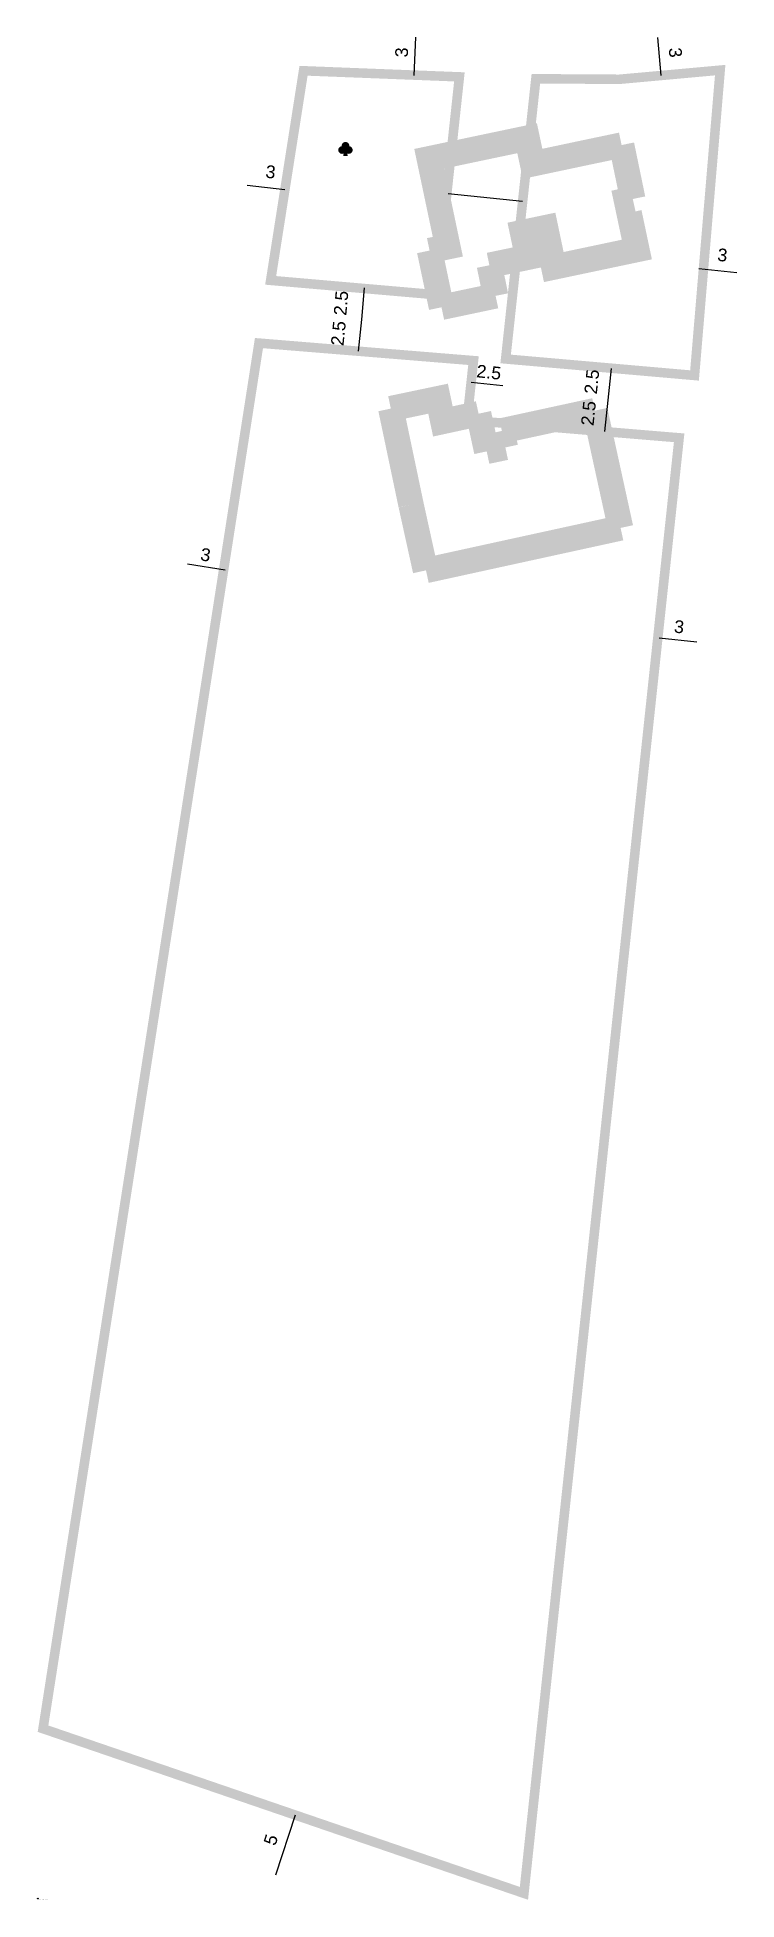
# Model space of a CAD drawing. Header units: millimetres. Extents: x 185500 to 185555, y 654669 to 654816.
import ezdxf
from ezdxf.enums import TextEntityAlignment as Align

# ---------------------------------------------------------------- set-up
doc = ezdxf.new("R2010")
doc.units = ezdxf.units.MM
doc.linetypes.add('KB', pattern=[11, 7, -1.5, 1, -1.5])
for name, color, linetype in [('dim', 13, 'Continuous'), ('HEB_ENTITY', 130, 'Continuous'), ('lidem', 50, 'Continuous'), ('likb', 242, 'KB'), ('Symbols', 7, 'Continuous'), ('VER', 1, 'Continuous')]:
    doc.layers.add(name, color=color, linetype=linetype)
doc.styles.add('iso', font='iso.shx')
doc.styles.add('MAVAT_ADP_STYLE', font='arial.ttf')

# ---------------------------------------------------------------- blocks, each defined once
blk = doc.blocks.new('takira')
at = {"layer": 'Symbols'}
h = blk.add_hatch(color=50, dxfattribs=at)
edge = h.paths.add_edge_path()
edge.add_arc((-0.2, 3.2), 3.85, 344.6954, 555.3046)
edge.add_arc((-4, -1.7), 3.85, 87.7545, 311.9945)
edge.add_line((-1.4, -4.5), (-2.2, -8))
edge.add_line((-2.2, -8), (1.9, -8))
edge.add_line((1.9, -8), (1.1, -4.5))
edge.add_arc((3.7, -1.7), 3.85, 228.0055, 452.2455)
at = {"layer": 'Symbols', "const_width": 1}
blk.add_lwpolyline([(3.6, 2.2, 1.310423), (-3.9, 2.2, 1.485915), (-1.4, -4.5), (-2.2, -8), (1.9, -8), (1.1, -4.5, 1.485915)], format="xyb", close=True, dxfattribs=at)
blk = doc.blocks.new('dim')
at = {"style": 'MAVAT_ADP_STYLE'}
blk.add_attdef('NUMBER', text='', height=2, dxfattribs=at).set_placement((0, 0), align=Align.MIDDLE_CENTER)
blk = doc.blocks.new('HEB_ENTITY')
at = {"style": 'MAVAT_ADP_STYLE'}
for tag in ['BLKNAME', 'PROMPT', 'BLKNUM', 'HEIGHT', 'XBASE', 'YBASE', 'WIDTH', 'TAG', 'VAL']:
    blk.add_attdef(tag, text='', height=2, dxfattribs=at).set_placement((0, 0), align=Align.MIDDLE_CENTER)
blk = doc.blocks.new('VER')
for points in [[(-1.5, 1, 0.2, 0.2, 0), (1.5, 1, 0.2, 0.2, 0), (1.5, 1, 0.2, 0.2, 0)], [(0, 1, 0.2, 0.2, 0), (0, 0, 0.2, 0.2, 0), (0, -1.5, 0.2, 0.2, 0)]]:
    blk.add_lwpolyline(points, format="xyseb")
at = {"layer": 'dim'}
blk.add_circle((0, 0), 2, dxfattribs=at)
at = {"layer": 'dim', "style": 'MAVAT_ADP_STYLE'}
blk.add_attdef('VER_NO', (-4, -5), '', height=2, dxfattribs=at)

msp = doc.modelspace()

# ---------------------------------------------------------------- linework, layer by layer
at = {"layer": 'dim'}
for points in [[(185529.63, 654813.13), (185529.75, 654816.13)], [(185549.08, 654813.12), (185548.81, 654816.1)], [(185516.47, 654804.47), (185519.45, 654804.15)], [(185538.17, 654803.19), (185532.3, 654803.81)], [(185552.04, 654797.92), (185555.02, 654797.6)], [(185525.69, 654796.39), (185525.47, 654793.89)], [(185525.47, 654793.89), (185525.23, 654791.41)], [(185534.12, 654788.96), (185536.6, 654788.7)], [(185545.13, 654790.04), (185544.87, 654787.55)], [(185544.87, 654787.55), (185544.61, 654785.07)], [(185511.78, 654774.65), (185514.75, 654774.19)], [(185548.91, 654768.82), (185551.89, 654768.5)], [(185520.26, 654676.1), (185518.7, 654671.35)]]:
    msp.add_lwpolyline(points, dxfattribs=at)
at = {"layer": 'lidem', "const_width": 2}
for points in [[(185545.96, 654807.64), (185542.96, 654807.01), (185538.95, 654806.16), (185538.52, 654808.18), (185535.52, 654807.55), (185530.82, 654806.56), (185532.28, 654799.63), (185530.84, 654799.33), (185530.84, 654799.33)], [(185546.84, 654803.39), (185545.96, 654807.64)], [(185535.55, 654798.17), (185538.57, 654798.8), (185538.16, 654800.75), (185539.97, 654801.13), (185540.62, 654798.03), (185547.16, 654799.41), (185546.34, 654803.28), (185546.84, 654803.39)], [(185530.84, 654799.33), (185531.78, 654794.86)], [(185536.04, 654795.76), (185535.55, 654798.17)], [(185531.78, 654794.86), (185536.04, 654795.76)], [(185534.7, 654786.48), (185531.89, 654785.87), (185531.51, 654787.66), (185527.79, 654786.88)], [(185527.79, 654786.88), (185529.38, 654779.31)], [(185535.34, 654783.51), (185534.7, 654786.48)], [(185536.53, 654785.13), (185543.86, 654786.72)], [(185543.86, 654786.72), (185545.88, 654777.48)], [(185536.81, 654783.82), (185536.53, 654785.12)], [(185535.34, 654783.51), (185536.81, 654783.82)], [(185530.52, 654774.13), (185529.38, 654779.31)], [(185536.04, 654775.33), (185545.88, 654777.48)], [(185530.56, 654774.13), (185536.04, 654775.33)]]:
    msp.add_lwpolyline(points, dxfattribs=at)
at = {"layer": 'likb', "const_width": 0.75, "flags": 128}
for points in [[(185553.72, 654813.54), (185545.79, 654812.82), (185539.21, 654812.86), (185536.83, 654790.79), (185551.7, 654789.49)], [(185533.19, 654813.01), (185520.92, 654813.49), (185518.33, 654796.98), (185531.34, 654795.85)], [(185550.49, 654784.58), (185533.79, 654785.97), (185534.3, 654790.66), (185517.41, 654792.04), (185500.41, 654682.9), (185538.27, 654669.93)]]:
    msp.add_lwpolyline(points, close=True, dxfattribs=at)

# ---------------------------------------------------------------- block references
at = {"layer": 'dim'}
ref = msp.add_blockref('dim', (185528.64, 654814.94), dxfattribs=dict(at, xscale=0.1, yscale=0.1, zscale=0.1, rotation=87.65604084015655))
ref.add_attrib('NUMBER', '3', dxfattribs={"layer": '0', "height": 1, "rotation": 87.656, "style": 'MAVAT_ADP_STYLE'}).set_placement((185528.64, 654814.94), align=Align.MIDDLE_CENTER)
ref = msp.add_blockref('dim', (185550.2, 654814.93), dxfattribs=dict(at, xscale=0.1, yscale=0.1, zscale=0.1, rotation=275.1767236098635))
ref.add_attrib('NUMBER', '3', dxfattribs={"layer": '0', "height": 1, "rotation": 275.1767, "style": 'MAVAT_ADP_STYLE'}).set_placement((185550.2, 654814.93), align=Align.MIDDLE_CENTER)
ref = msp.add_blockref('dim', (185518.33, 654805.53), dxfattribs=dict(at, xscale=0.1, yscale=0.1, zscale=0.1, rotation=353.8594088845563))
ref.add_attrib('NUMBER', '3', dxfattribs={"layer": '0', "height": 1, "rotation": 353.8594, "style": 'MAVAT_ADP_STYLE'}).set_placement((185518.33, 654805.53), align=Align.MIDDLE_CENTER)
ref = msp.add_blockref('dim', (185553.9, 654798.98), dxfattribs=dict(at, xscale=0.1, yscale=0.1, zscale=0.1, rotation=353.8594088845563))
ref.add_attrib('NUMBER', '3', dxfattribs={"layer": '0', "height": 1, "rotation": 353.8594, "style": 'MAVAT_ADP_STYLE'}).set_placement((185553.9, 654798.98), align=Align.MIDDLE_CENTER)
ref = msp.add_blockref('dim', (185523.87, 654795.19), dxfattribs=dict(at, xscale=0.1, yscale=0.1, zscale=0.1, rotation=85.0186849164095))
ref.add_attrib('NUMBER', '2.5', dxfattribs={"layer": '0', "height": 1, "rotation": 85.0187, "style": 'MAVAT_ADP_STYLE'}).set_placement((185523.87, 654795.19), align=Align.MIDDLE_CENTER)
ref = msp.add_blockref('dim', (185523.66, 654792.81), dxfattribs=dict(at, xscale=0.1, yscale=0.1, zscale=0.1, rotation=84.35677018068053))
ref.add_attrib('NUMBER', '2.5', dxfattribs={"layer": '0', "height": 1, "rotation": 84.3568, "style": 'MAVAT_ADP_STYLE'}).set_placement((185523.66, 654792.81), align=Align.MIDDLE_CENTER)
ref = msp.add_blockref('dim', (185535.51, 654789.75), dxfattribs=dict(at, xscale=0.1, yscale=0.1, zscale=0.1, rotation=353.8594088799567))
ref.add_attrib('NUMBER', '2.5', dxfattribs={"layer": '0', "height": 1, "rotation": 353.8594, "style": 'MAVAT_ADP_STYLE'}).set_placement((185535.51, 654789.75), align=Align.MIDDLE_CENTER)
ref = msp.add_blockref('dim', (185543.61, 654789), dxfattribs=dict(at, xscale=0.1, yscale=0.1, zscale=0.1, rotation=84.04549698726984))
ref.add_attrib('NUMBER', '2.5', dxfattribs={"layer": '0', "height": 1, "rotation": 84.0455, "style": 'MAVAT_ADP_STYLE'}).set_placement((185543.61, 654789), align=Align.MIDDLE_CENTER)
ref = msp.add_blockref('dim', (185543.35, 654786.51), dxfattribs=dict(at, xscale=0.1, yscale=0.1, zscale=0.1, rotation=84.0454969872698))
ref.add_attrib('NUMBER', '2.5', dxfattribs={"layer": '0', "height": 1, "rotation": 84.0455, "style": 'MAVAT_ADP_STYLE'}).set_placement((185543.35, 654786.51), align=Align.MIDDLE_CENTER)
ref = msp.add_blockref('dim', (185513.21, 654775.37), dxfattribs=dict(at, xscale=0.1, yscale=0.1, zscale=0.1, rotation=351.072143500266))
ref.add_attrib('NUMBER', '3', dxfattribs={"layer": '0', "height": 1, "rotation": 351.0721, "style": 'MAVAT_ADP_STYLE'}).set_placement((185513.21, 654775.37), align=Align.MIDDLE_CENTER)
ref = msp.add_blockref('dim', (185550.49, 654769.7), dxfattribs=dict(at, xscale=0.09999999999999999, yscale=0.09999999999999999, zscale=0.09999999999999999, rotation=353.8594088823457))
ref.add_attrib('NUMBER', '3', dxfattribs={"layer": '0', "height": 1, "rotation": 353.8594, "style": 'MAVAT_ADP_STYLE'}).set_placement((185550.49, 654769.7), align=Align.MIDDLE_CENTER)
ref = msp.add_blockref('dim', (185518.34, 654674.15), dxfattribs=dict(at, xscale=0.1, yscale=0.1, zscale=0.1, rotation=71.79396094756419))
ref.add_attrib('NUMBER', '5', dxfattribs={"layer": '0', "height": 1, "rotation": 71.794, "style": 'MAVAT_ADP_STYLE'}).set_placement((185518.34, 654674.15), align=Align.MIDDLE_CENTER)
at = {"layer": 'HEB_ENTITY'}
ref = msp.add_blockref('HEB_ENTITY', (185528.64, 654814.94), dxfattribs=dict(at, xscale=0.1, yscale=0.1, zscale=0.1, rotation=87.65604084015655))
ref.add_attrib('VAL', '3', dxfattribs={"layer": '0', "height": 1, "rotation": 87.656, "style": 'MAVAT_ADP_STYLE'}).set_placement((185528.64, 654814.94), align=Align.MIDDLE_CENTER)
ref = msp.add_blockref('HEB_ENTITY', (185550.2, 654814.93), dxfattribs=dict(at, xscale=0.1, yscale=0.1, zscale=0.1, rotation=275.1767236098635))
ref.add_attrib('VAL', '3', dxfattribs={"layer": '0', "height": 1, "rotation": 275.1767, "style": 'MAVAT_ADP_STYLE'}).set_placement((185550.2, 654814.93), align=Align.MIDDLE_CENTER)
ref = msp.add_blockref('HEB_ENTITY', (185518.33, 654805.53), dxfattribs=dict(at, xscale=0.1, yscale=0.1, zscale=0.1, rotation=353.8594088845563))
ref.add_attrib('VAL', '3', dxfattribs={"layer": '0', "height": 1, "rotation": 353.8594, "style": 'MAVAT_ADP_STYLE'}).set_placement((185518.33, 654805.53), align=Align.MIDDLE_CENTER)
ref = msp.add_blockref('HEB_ENTITY', (185553.9, 654798.98), dxfattribs=dict(at, xscale=0.1, yscale=0.1, zscale=0.1, rotation=353.8594088845563))
ref.add_attrib('VAL', '3', dxfattribs={"layer": '0', "height": 1, "rotation": 353.8594, "style": 'MAVAT_ADP_STYLE'}).set_placement((185553.9, 654798.98), align=Align.MIDDLE_CENTER)
ref = msp.add_blockref('HEB_ENTITY', (185523.87, 654795.19), dxfattribs=dict(at, xscale=0.1, yscale=0.1, zscale=0.1, rotation=85.0186849164095))
ref.add_attrib('VAL', '2.5', dxfattribs={"layer": '0', "height": 1, "rotation": 85.0187, "style": 'MAVAT_ADP_STYLE'}).set_placement((185523.87, 654795.19), align=Align.MIDDLE_CENTER)
ref = msp.add_blockref('HEB_ENTITY', (185523.66, 654792.81), dxfattribs=dict(at, xscale=0.1, yscale=0.1, zscale=0.1, rotation=84.35677018068053))
ref.add_attrib('VAL', '2.5', dxfattribs={"layer": '0', "height": 1, "rotation": 84.3568, "style": 'MAVAT_ADP_STYLE'}).set_placement((185523.66, 654792.81), align=Align.MIDDLE_CENTER)
ref = msp.add_blockref('HEB_ENTITY', (185535.51, 654789.75), dxfattribs=dict(at, xscale=0.1, yscale=0.1, zscale=0.1, rotation=353.8594088799567))
ref.add_attrib('VAL', '2.5', dxfattribs={"layer": '0', "height": 1, "rotation": 353.8594, "style": 'MAVAT_ADP_STYLE'}).set_placement((185535.51, 654789.75), align=Align.MIDDLE_CENTER)
ref = msp.add_blockref('HEB_ENTITY', (185543.61, 654789), dxfattribs=dict(at, xscale=0.1, yscale=0.1, zscale=0.1, rotation=84.04549698726984))
ref.add_attrib('VAL', '2.5', dxfattribs={"layer": '0', "height": 1, "rotation": 84.0455, "style": 'MAVAT_ADP_STYLE'}).set_placement((185543.61, 654789), align=Align.MIDDLE_CENTER)
ref = msp.add_blockref('HEB_ENTITY', (185543.35, 654786.51), dxfattribs=dict(at, xscale=0.1, yscale=0.1, zscale=0.1, rotation=84.0454969872698))
ref.add_attrib('VAL', '2.5', dxfattribs={"layer": '0', "height": 1, "rotation": 84.0455, "style": 'MAVAT_ADP_STYLE'}).set_placement((185543.35, 654786.51), align=Align.MIDDLE_CENTER)
ref = msp.add_blockref('HEB_ENTITY', (185513.21, 654775.37), dxfattribs=dict(at, xscale=0.1, yscale=0.1, zscale=0.1, rotation=351.072143500266))
ref.add_attrib('VAL', '3', dxfattribs={"layer": '0', "height": 1, "rotation": 351.0721, "style": 'MAVAT_ADP_STYLE'}).set_placement((185513.21, 654775.37), align=Align.MIDDLE_CENTER)
ref = msp.add_blockref('HEB_ENTITY', (185550.49, 654769.7), dxfattribs=dict(at, xscale=0.1, yscale=0.1, zscale=0.1, rotation=353.8594088823457))
ref.add_attrib('VAL', '3', dxfattribs={"layer": '0', "height": 1, "rotation": 353.8594, "style": 'MAVAT_ADP_STYLE'}).set_placement((185550.49, 654769.7), align=Align.MIDDLE_CENTER)
ref = msp.add_blockref('HEB_ENTITY', (185518.34, 654674.15), dxfattribs=dict(at, xscale=0.1, yscale=0.1, zscale=0.1, rotation=71.79396094756419))
ref.add_attrib('VAL', '5', dxfattribs={"layer": '0', "height": 1, "rotation": 71.794, "style": 'MAVAT_ADP_STYLE'}).set_placement((185518.34, 654674.15), align=Align.MIDDLE_CENTER)
at = {"layer": 'Symbols', "xscale": 0.06875, "yscale": 0.06875, "zscale": 0.06875}
msp.add_blockref('takira', (185524.23, 654807.36), dxfattribs=at)
at = {"layer": 'VER'}
ref = msp.add_blockref('VER', (185500, 654669.52), dxfattribs=dict(at, xscale=0.01, yscale=0.01, zscale=0.01))
ref.add_attrib('VER_NO', '2.17.7400.15988_05-04-2020_08-52-57; 11-01-2026_16-20-08', (185499.96, 654669.47), dxfattribs={"layer": 'dim', "height": 0.02, "style": 'iso'})

doc.saveas('drawing.dxf')
